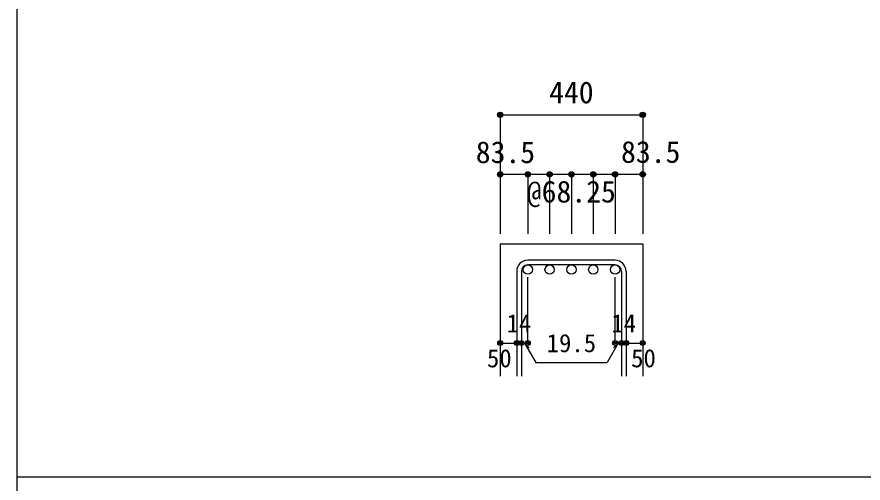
# Model space of a CAD drawing. Units: millimetres at full size, sheet at 1:30; details may follow other scales. Extents: x -5973 to 5954, y -4195 to 4201.
# Drawn here: x -5973 to -3414, y -15 to 1394 of the extents above; entities that cross this region are included whole.
import ezdxf
from ezdxf.enums import TextEntityAlignment as Align

# ---------------------------------------------------------------- set-up
doc = ezdxf.new("R2010")
doc.units = ezdxf.units.MM
doc.header["$LTSCALE"] = 30
doc.header["$PDMODE"] = 32
doc.header["$PDSIZE"] = 15
for name, color, linetype in [('0-1_躯体線', 2, 'Continuous'), ('0-5_基礎梁筋', 7, 'Continuous'), ('0-6_スタラップ筋', 7, 'Continuous'), ('0-D_寸法', 4, 'Continuous'), ('F-0_枠', 6, 'Continuous')]:
    doc.layers.add(name, color=color, linetype=linetype)
doc.styles.add('ＭＳ ゴシック', font='')
doc.styles.get('ＭＳ ゴシック').set_extended_font_data('MS Gothic')

msp = doc.modelspace()

# ---------------------------------------------------------------- linework, layer by layer
at = {"layer": '0-1_躯体線'}
for p, q in [((-4511.3, 708.3), (-4511.3, 308.3)), ((-4511.3, 708.3), (-4080.3, 708.3)), ((-4080.3, 708.3), (-4080.3, 308.3))]:
    msp.add_line(p, q, dxfattribs=at)
at = {"layer": '0-5_基礎梁筋', "color": 3}
for centre in [(-4427.8, 630.3), (-4361.8, 630.3), (-4295.8, 630.3), (-4229.8, 630.3), (-4163.8, 630.3)]:
    msp.add_circle(centre, 14, dxfattribs=at)
at = {"layer": '0-6_スタラップ筋'}
for p, q in [((-4163.8, 658.3), (-4427.8, 658.3)), ((-4163.8, 644.3), (-4427.8, 644.3)), ((-4461.3, 624.8), (-4461.3, 308.3)), ((-4447.3, 624.8), (-4447.3, 308.3)), ((-4144.3, 624.8), (-4144.3, 308.3)), ((-4130.3, 624.8), (-4130.3, 308.3))]:
    msp.add_line(p, q, dxfattribs=at)
for centre, radius, start, end in [((-4427.8, 624.8), 33.5, 90, 180), ((-4427.8, 624.8), 19.5, 90, 180), ((-4163.8, 624.8), 33.5, 0, 90), ((-4163.8, 624.8), 19.5, 0, 90)]:
    msp.add_arc(centre, radius, start, end, dxfattribs=at)
at = {"layer": '0-D_寸法'}
for p, q in [((-4511.3, 1098.3), (-4511.3, 918.3)), ((-4511.3, 1098.3), (-4080.3, 1098.3)), ((-4080.3, 1098.3), (-4080.3, 918.3)), ((-4427.8, 918.3), (-4511.3, 918.3)), ((-4511.3, 918.3), (-4511.3, 738.3)), ((-4295.8, 918.3), (-4427.8, 918.3)), ((-4427.8, 918.3), (-4427.8, 738.3)), ((-4361.8, 918.3), (-4361.8, 738.3)), ((-4163.8, 918.3), (-4295.8, 918.3)), ((-4295.8, 918.3), (-4295.8, 738.3)), ((-4229.8, 918.3), (-4229.8, 738.3)), ((-4080.3, 918.3), (-4163.8, 918.3)), ((-4163.8, 918.3), (-4163.8, 738.3)), ((-4080.3, 918.3), (-4080.3, 738.3)), ((-4427.8, 408.3), (-4427.8, 607.63)), ((-4163.8, 408.3), (-4163.8, 607.63)), ((-4511.3, 408.3), (-4461.3, 408.3)), ((-4461.3, 408.3), (-4427.8, 408.3)), ((-4437.55, 408.3), (-4423.41, 394.16)), ((-4437.55, 408.3), (-4403.33, 349.02)), ((-4154.05, 408.3), (-4188.27, 349.02)), ((-4154.05, 408.3), (-4168.19, 394.16)), ((-4163.8, 408.3), (-4080.3, 408.3)), ((-4144.3, 408.3), (-4130.3, 408.3)), ((-4403.33, 349.02), (-4188.27, 349.02))]:
    msp.add_line(p, q, dxfattribs=at)
msp.add_lwpolyline([(-4080.3, 1098.3), (-4080.3, 918.3), (-4080.3, 738.3)], dxfattribs=at)
for centre, radius in [((-4511.3, 1098.3), 8), ((-4511.3, 1098.3), 7.2), ((-4511.3, 1098.3), 6.4), ((-4511.3, 1098.3), 5.6), ((-4511.3, 1098.3), 4.8), ((-4511.3, 1098.3), 4), ((-4511.3, 1098.3), 3.2), ((-4511.3, 1098.3), 2.4), ((-4080.3, 1098.3), 8), ((-4080.3, 1098.3), 7.2), ((-4080.3, 1098.3), 6.4), ((-4080.3, 1098.3), 5.6), ((-4080.3, 1098.3), 4.8), ((-4080.3, 1098.3), 4), ((-4080.3, 1098.3), 3.2), ((-4080.3, 1098.3), 2.4), ((-4511.3, 1098.3), 1.6), ((-4511.3, 1098.3), 0.8), ((-4080.3, 1098.3), 1.6), ((-4080.3, 1098.3), 0.8), ((-4511.3, 918.3), 8), ((-4511.3, 918.3), 7.2), ((-4511.3, 918.3), 6.4), ((-4511.3, 918.3), 5.6), ((-4511.3, 918.3), 4.8), ((-4511.3, 918.3), 4), ((-4511.3, 918.3), 3.2), ((-4427.8, 918.3), 8), ((-4427.8, 918.3), 7.2), ((-4427.8, 918.3), 6.4), ((-4427.8, 918.3), 5.6), ((-4427.8, 918.3), 4.8), ((-4427.8, 918.3), 4), ((-4427.8, 918.3), 3.2), ((-4361.8, 918.3), 8), ((-4361.8, 918.3), 7.2), ((-4361.8, 918.3), 6.4), ((-4361.8, 918.3), 5.6), ((-4361.8, 918.3), 4.8), ((-4361.8, 918.3), 4), ((-4361.8, 918.3), 3.2), ((-4295.8, 918.3), 8), ((-4295.8, 918.3), 7.2), ((-4295.8, 918.3), 6.4), ((-4295.8, 918.3), 5.6), ((-4295.8, 918.3), 4.8), ((-4295.8, 918.3), 4), ((-4295.8, 918.3), 3.2), ((-4229.8, 918.3), 8), ((-4229.8, 918.3), 7.2), ((-4229.8, 918.3), 6.4), ((-4229.8, 918.3), 5.6), ((-4229.8, 918.3), 4.8), ((-4229.8, 918.3), 4), ((-4229.8, 918.3), 3.2), ((-4163.8, 918.3), 8), ((-4163.8, 918.3), 7.2), ((-4163.8, 918.3), 6.4), ((-4163.8, 918.3), 5.6), ((-4163.8, 918.3), 4.8), ((-4163.8, 918.3), 4), ((-4163.8, 918.3), 3.2), ((-4080.3, 918.3), 8), ((-4080.3, 918.3), 7.2), ((-4080.3, 918.3), 6.4), ((-4080.3, 918.3), 5.6), ((-4080.3, 918.3), 4.8), ((-4080.3, 918.3), 4), ((-4080.3, 918.3), 3.2), ((-4511.3, 918.3), 2.4), ((-4511.3, 918.3), 1.6), ((-4511.3, 918.3), 0.8), ((-4427.8, 918.3), 2.4), ((-4427.8, 918.3), 1.6), ((-4427.8, 918.3), 0.8), ((-4361.8, 918.3), 2.4), ((-4361.8, 918.3), 1.6), ((-4361.8, 918.3), 0.8), ((-4295.8, 918.3), 2.4), ((-4295.8, 918.3), 1.6), ((-4295.8, 918.3), 0.8), ((-4229.8, 918.3), 2.4), ((-4229.8, 918.3), 1.6), ((-4229.8, 918.3), 0.8), ((-4163.8, 918.3), 2.4), ((-4163.8, 918.3), 1.6), ((-4163.8, 918.3), 0.8), ((-4080.3, 918.3), 2.4), ((-4080.3, 918.3), 1.6), ((-4080.3, 918.3), 0.8), ((-4511.3, 408.3), 4), ((-4511.3, 408.3), 3.6), ((-4511.3, 408.3), 3.2), ((-4511.3, 408.3), 2.8), ((-4511.3, 408.3), 2.4), ((-4511.3, 408.3), 2), ((-4511.3, 408.3), 1.6), ((-4511.3, 408.3), 1.2), ((-4461.3, 408.3), 4), ((-4461.3, 408.3), 3.6), ((-4461.3, 408.3), 3.2), ((-4461.3, 408.3), 2.8), ((-4461.3, 408.3), 2.4), ((-4461.3, 408.3), 2), ((-4461.3, 408.3), 1.6), ((-4461.3, 408.3), 1.2), ((-4447.3, 408.3), 4), ((-4447.3, 408.3), 3.6), ((-4447.3, 408.3), 3.2), ((-4447.3, 408.3), 2.8), ((-4447.3, 408.3), 2.4), ((-4447.3, 408.3), 2), ((-4447.3, 408.3), 1.6), ((-4447.3, 408.3), 1.2), ((-4427.8, 408.3), 4), ((-4427.8, 408.3), 3.6), ((-4427.8, 408.3), 3.2), ((-4427.8, 408.3), 2.8), ((-4427.8, 408.3), 2.4), ((-4427.8, 408.3), 2), ((-4427.8, 408.3), 1.6), ((-4427.8, 408.3), 1.2), ((-4163.8, 408.3), 4), ((-4163.8, 408.3), 3.6), ((-4163.8, 408.3), 3.2), ((-4163.8, 408.3), 2.8), ((-4163.8, 408.3), 2.4), ((-4163.8, 408.3), 2), ((-4163.8, 408.3), 1.6), ((-4163.8, 408.3), 1.2), ((-4144.3, 408.3), 4), ((-4144.3, 408.3), 3.6), ((-4144.3, 408.3), 3.2), ((-4144.3, 408.3), 2.8), ((-4144.3, 408.3), 2.4), ((-4144.3, 408.3), 2), ((-4144.3, 408.3), 1.6), ((-4144.3, 408.3), 1.2), ((-4130.3, 408.3), 4), ((-4130.3, 408.3), 3.6), ((-4130.3, 408.3), 3.2), ((-4130.3, 408.3), 2.8), ((-4130.3, 408.3), 2.4), ((-4130.3, 408.3), 2), ((-4130.3, 408.3), 1.6), ((-4130.3, 408.3), 1.2), ((-4080.3, 408.3), 4), ((-4080.3, 408.3), 3.6), ((-4080.3, 408.3), 3.2), ((-4080.3, 408.3), 2.8), ((-4080.3, 408.3), 2.4), ((-4080.3, 408.3), 2), ((-4080.3, 408.3), 1.6), ((-4080.3, 408.3), 1.2), ((-4511.3, 408.3), 0.8), ((-4511.3, 408.3), 0.4), ((-4461.3, 408.3), 0.8), ((-4461.3, 408.3), 0.4), ((-4447.3, 408.3), 0.8), ((-4447.3, 408.3), 0.4), ((-4427.8, 408.3), 0.8), ((-4427.8, 408.3), 0.4), ((-4163.8, 408.3), 0.8), ((-4163.8, 408.3), 0.4), ((-4144.3, 408.3), 0.8), ((-4144.3, 408.3), 0.4), ((-4130.3, 408.3), 0.8), ((-4130.3, 408.3), 0.4), ((-4080.3, 408.3), 0.8), ((-4080.3, 408.3), 0.4)]:
    msp.add_circle(centre, radius, dxfattribs=at)
at = {"layer": '0-D_寸法', "color": 7}
for p in [(-4511.3, 1098.3), (-4080.3, 1098.3), (-4511.3, 918.3), (-4427.8, 918.3), (-4361.8, 918.3), (-4295.8, 918.3), (-4229.8, 918.3), (-4163.8, 918.3), (-4080.3, 918.3), (-4511.3, 408.3), (-4461.3, 408.3), (-4447.3, 408.3), (-4427.8, 408.3), (-4163.8, 408.3), (-4144.3, 408.3), (-4130.3, 408.3), (-4080.3, 408.3)]:
    msp.add_point(p, dxfattribs=at)
at = {"layer": 'F-0_枠'}
msp.add_line((-5972.88, 4201.15), (-5972.88, -4195.24), dxfattribs=at)
at = {"layer": 'F-0_枠', "color": 2}
msp.add_line((3723.6, 2.95), (-5972.88, 2.95), dxfattribs=at)

# ---------------------------------------------------------------- texts
at = {"layer": '0-D_寸法', "style": 'ＭＳ ゴシック'}
for s, height, p in [('440', 65.98, (-4363.3, 1113.3)), ('83.5', 65.98, (-4585.11, 932.45)), ('83.5', 65.98, (-4145.8, 933.3)), ('@68.25', 65.98, (-4430.8, 813.3)), ('14', 54.99, (-4491.84, 423.75)), ('14', 54.99, (-4175.26, 423.75)), ('19.5', 54.99, (-4370.8, 364.02)), ('50', 54.99, (-4551.3, 318.3)), ('50', 54.99, (-4115.3, 318.3))]:
    msp.add_text(s, height=height, dxfattribs=at).set_placement(p, align=Align.BOTTOM_LEFT)

doc.saveas('drawing.dxf')
